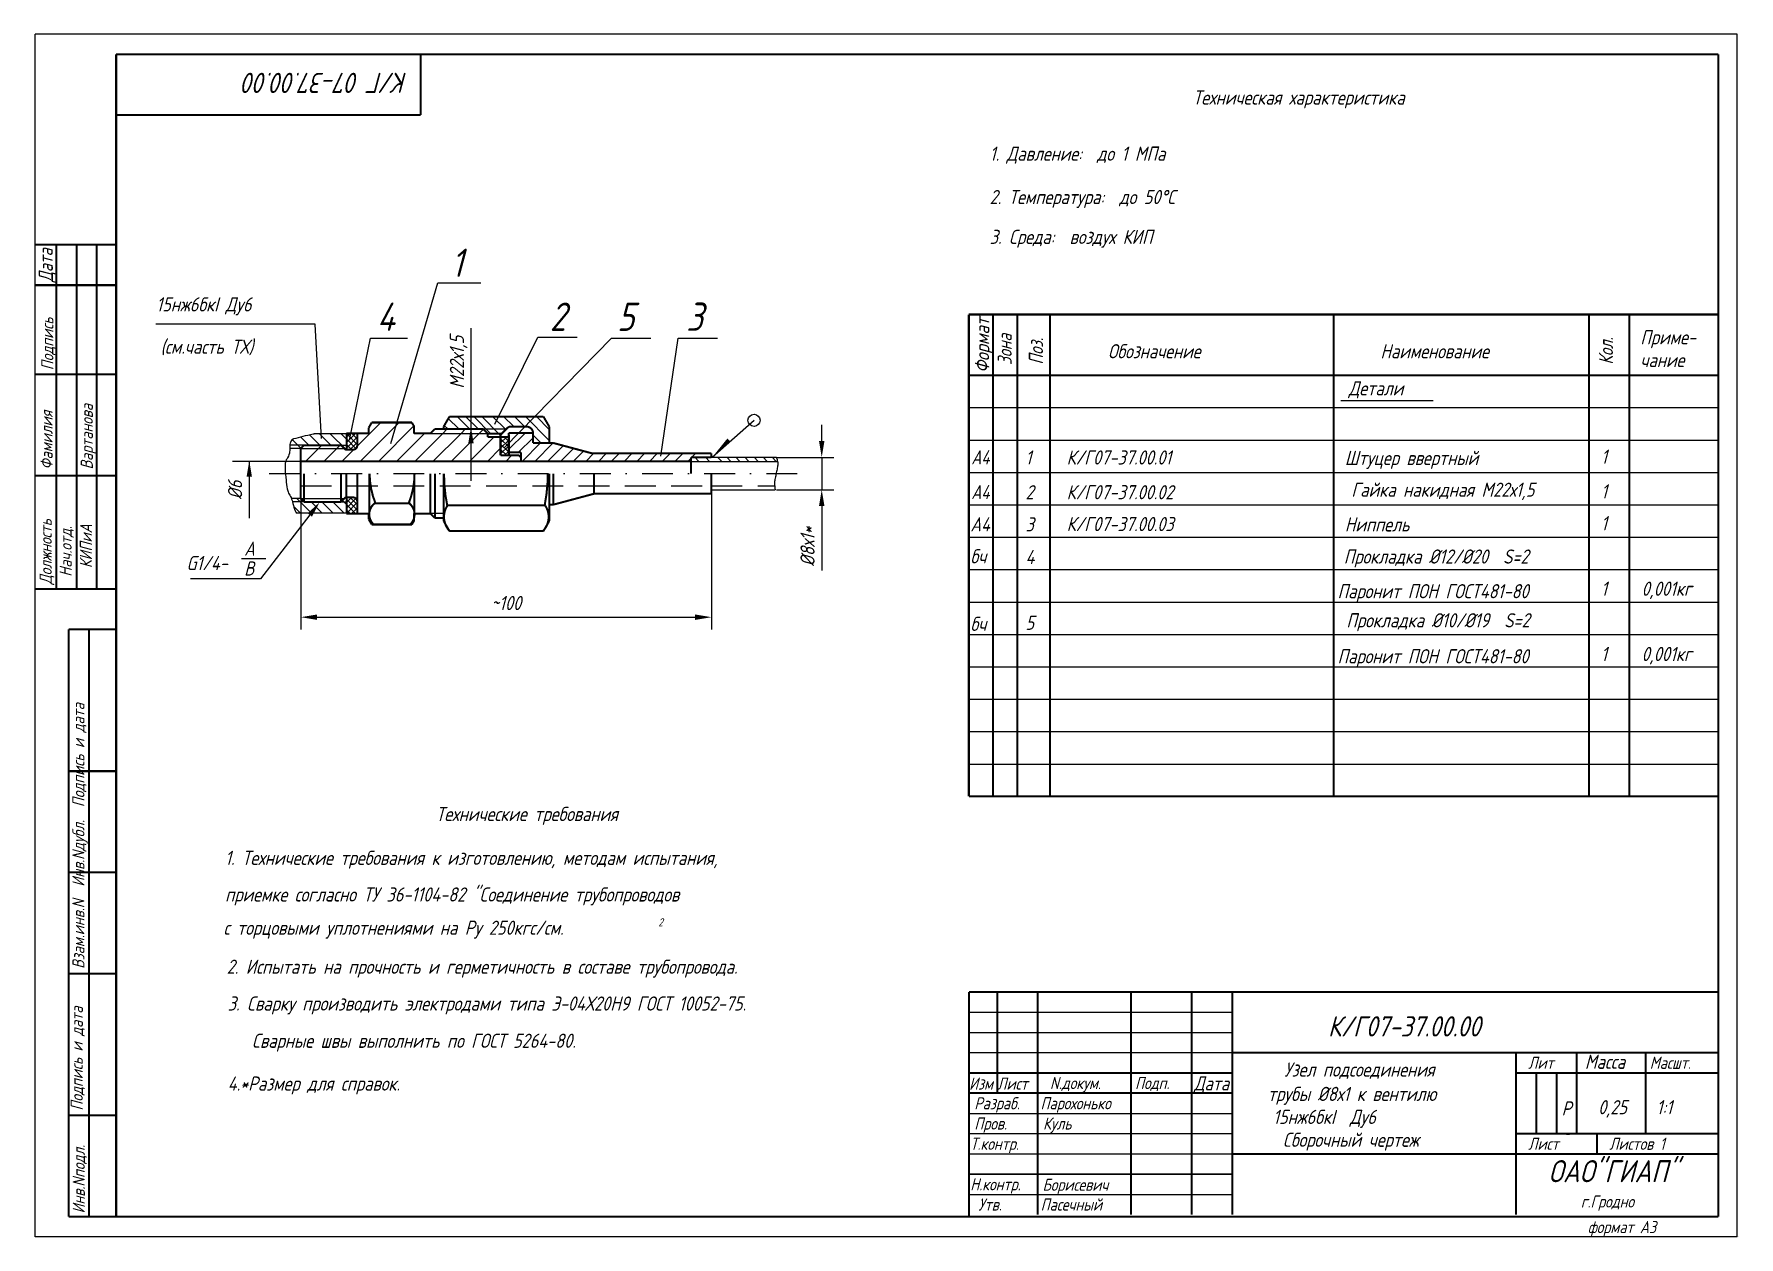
# Model space of a CAD drawing. Extents: x 453 to 1097, y 593 to 1193.
# Drawn here: x 453.2 to 873.9, y 593 to 890 of the extents above; entities that cross this region are included whole.
import ezdxf
from ezdxf.enums import TextEntityAlignment as Align

# ---------------------------------------------------------------- set-up
doc = ezdxf.new("R2010")
doc.units = 0
doc.header["$LTSCALE"] = 0.6
doc.header["$MEASUREMENT"] = 0
doc.linetypes.add('DASHDOT', pattern=[25.4, 12.7, -6.35, 0, -6.35])
doc.linetypes.add('DASHED', pattern=[19.05, 12.7, -6.35])
doc.layers.get('0').update_dxf_attribs({"linetype": 'CONTINUOUS'})
doc.layers.get('DEFPOINTS').update_dxf_attribs({"linetype": 'CONTINUOUS'})
doc.styles.add('ROMANC', font='romanc', dxfattribs={"width": 0.8, "oblique": 15, "height": 3.5})
doc.dimstyles.get("Standard").update_dxf_attribs({"dimtxt": 0.18, "dimasz": 0.18, "dimexe": 0.18, "dimexo": 0.0625, "dimgap": 0.09, "dimtad": 0, "dimtih": 1, "dimtoh": 1, "dimdec": 4, "dimzin": 0, "dimdsep": 46, "dimtxsty": 'Standard', "dimcen": 0.09, "dimadec": 0, "dimazin": 0, "dimtfac": 1, "dimtdec": 4, "dimtofl": 0, "dimtmove": 0, "dimatfit": 3, "dimfxl": 0, "dimtolj": 1, "dimtzin": 0, "dimarcsym": 0})

# ---------------------------------------------------------------- blocks, each defined once
blk = doc.blocks.new('*X9')
at = {"color": 0}
for p, q in [((530.38, 813.25), (532.55, 815.42)), ((530.38, 814.6), (531.2, 815.42)), ((532.98, 812.71), (530.38, 815.32)), ((530.38, 811.91), (532.98, 814.51)), ((532.66, 811.69), (530.38, 813.97)), ((531.57, 811.42), (530.38, 812.62)), ((531.24, 811.42), (532.98, 813.16)), ((532.98, 814.06), (531.61, 815.42)), ((532.98, 815.41), (532.96, 815.42)), ((530.38, 798.44), (531.56, 799.62)), ((530.38, 797.09), (532.65, 799.36)), ((532.98, 797.89), (531.25, 799.62)), ((532.98, 796.55), (530.38, 799.15)), ((530.38, 795.74), (532.98, 798.35)), ((532.56, 795.62), (530.38, 797.8)), ((531.21, 795.62), (530.38, 796.46)), ((531.6, 795.62), (532.98, 797)), ((532.95, 795.62), (532.98, 795.65))]:
    blk.add_line(p, q, dxfattribs=at)
blk = doc.blocks.new('*D8')
at = {"color": 0, "linetype": 'ByBlock'}
for p, q in [((621.58, 813.52), (621.58, 817.52)), ((610.38, 809.52), (624.58, 809.52)), ((621.58, 809.52), (621.58, 801.54)), ((610.38, 801.54), (624.58, 801.54)), ((621.58, 797.54), (621.58, 793.54)), ((621.58, 793.54), (621.58, 781.58))]:
    blk.add_line(p, q, dxfattribs=at)
for points in [[(620.91, 813.52), (622.24, 813.52), (621.58, 809.52)], [(620.91, 797.54), (622.24, 797.54), (621.58, 801.54)]]:
    blk.add_solid(points, dxfattribs=at)
at = {"layer": 'DEFPOINTS', "color": 0, "linetype": 'ByBlock'}
for p in [(610.38, 809.52), (610.38, 801.54), (621.58, 801.54)]:
    blk.add_point(p, dxfattribs=at)
at = {"color": 0, "linetype": 'ByBlock', "style": 'ROMANC', "oblique": 15, "width": 0.8}
blk.add_text('%%C8х1*', height=3.5, rotation=90, dxfattribs=at).set_placement((618.08, 787.51), align=Align.MIDDLE_CENTER)
blk = doc.blocks.new('*X7')
at = {"color": 0}
for p, q in [((542.34, 813.1), (543.77, 814.52)), ((542.34, 814.45), (542.42, 814.52)), ((544.34, 812.12), (542.34, 814.12)), ((542.34, 811.75), (544.34, 813.75)), ((544.34, 810.78), (542.34, 812.78)), ((542.34, 810.4), (544.34, 812.4)), ((544.34, 813.47), (543.29, 814.52)), ((543.75, 810.02), (542.34, 811.43)), ((542.4, 810.02), (542.34, 810.08)), ((543.31, 810.02), (544.34, 811.06))]:
    blk.add_line(p, q, dxfattribs=at)

msp = doc.modelspace()

# ---------------------------------------------------------------- linework, layer by layer
for p, q in [((873.4934, 889.97738), (453.4934, 889.97738)), ((453.4934, 592.97738), (453.4934, 889.97738)), ((873.4934, 592.97738), (873.4934, 889.97738)), ((873.4934, 592.97738), (873.4934, 889.97738)), ((541.23357, 788.88659), (552.86439, 828.54147)), ((552.86439, 828.54147), (563.46897, 828.54147)), ((522.60226, 818.33849), (483.25127, 818.33849)), ((524.17211, 790.10019), (522.60226, 818.33849)), ((531.08558, 789.68339), (536.2464, 814.86336)), ((536.2464, 814.86336), (545.35374, 814.86336)), ((566.90777, 793.62724), (577.533, 815.16674)), ((569.33639, 787.86315), (595.74767, 814.86336)), ((577.533, 815.16674), (587.24749, 815.16674)), ((595.74767, 814.86336), (605.46216, 814.86336)), ((607.89079, 785.73954), (612.14088, 814.86336)), ((612.14088, 814.86336), (621.85537, 814.86336)), ((775.69, 799.5019), (798.46, 799.5019)), ((683.89799, 797.73596), (868.79799, 797.73596)), ((530.37606, 791.26048), (522.38593, 791.26048)), ((530.37606, 788.36963), (530.37606, 790.96963)), ((535.97902, 791.36963), (532.97902, 791.36963)), ((532.97902, 788.36963), (532.97902, 790.96963)), ((558.39127, 791.3082), (551.03849, 791.3082)), ((565.15849, 791.3082), (554.29727, 791.3082)), ((564.05849, 792.46963), (569.79349, 792.46963)), ((568.14376, 790.96963), (568.14376, 785.96963)), ((620.59731, 785.51037), (630.8896, 794.61037)), ((519.03849, 787.66963), (516.33841, 787.66963)), ((519.83849, 788.46963), (516.33875, 788.46963)), ((528.9695, 788.46963), (530.26517, 788.46963)), ((683.89799, 789.73596), (868.79799, 789.73596)), ((573.38985, 785.46963), (573.38985, 784.46963)), ((683.89799, 781.73596), (868.79799, 781.73596)), ((519.03849, 775.26963), (516.7628, 775.26963)), ((519.83849, 774.46963), (517.03175, 774.46963)), ((528.9695, 774.46963), (530.26517, 774.46963)), ((521.28124, 771.24154), (509.1075, 755.44451)), ((530.37606, 771.68778), (517.99273, 771.68778)), ((554.29727, 771.63105), (551.03849, 771.63105)), ((551.03849, 771.56963), (552.13849, 770.46963)), ((683.89799, 773.73596), (868.79799, 773.73596)), ((683.89799, 765.73596), (868.79799, 765.73596)), ((504.41254, 760.50632), (510.39329, 760.50632)), ((683.89799, 757.73596), (773.61919, 757.73596)), ((773.89799, 757.73596), (868.79799, 757.73596)), ((509.1075, 755.44451), (491.87444, 755.44451)), ((683.89799, 749.73596), (773.74611, 749.73596)), ((773.89799, 749.73596), (868.79799, 749.73596)), ((683.89799, 741.73596), (868.79799, 741.73596)), ((683.89799, 733.73596), (868.79799, 733.73596)), ((683.89799, 725.73596), (774.08821, 725.73596)), ((773.89799, 725.73596), (868.79799, 725.73596)), ((683.89799, 717.73596), (868.79799, 717.73596)), ((683.89799, 709.73596), (868.79799, 709.73596)), ((683.9184, 648.47738), (748.9184, 648.47738)), ((683.9184, 643.47738), (748.9184, 643.47738)), ((683.9184, 638.47738), (748.9184, 638.47738)), ((683.9184, 623.47738), (748.9184, 623.47738)), ((683.9184, 618.47738), (748.9184, 618.47738)), ((831.344, 618.33878), (832.13, 618.33878)), ((683.9184, 613.47738), (868.9184, 613.47738)), ((683.9184, 608.47738), (748.9184, 608.47738)), ((748.9184, 608.47738), (683.9184, 608.47738)), ((683.9184, 608.47738), (748.9184, 608.47738)), ((683.9184, 603.47738), (748.9184, 603.47738)), ((873.4934, 592.97738), (453.4934, 592.97738)), ((873.9184, 592.97738), (873.9184, 592.97738))]:
    msp.add_line(p, q)
at = {"color": 0, "linetype": 'ByBlock'}
for p, q in [((561.07438, 800.46963), (561.07438, 817.37412)), ((561.07438, 792.46963), (561.07438, 800.46963)), ((552.13849, 792.46963), (564.07438, 792.46963)), ((552.13849, 792.46963), (564.68378, 792.46963)), ((561.07438, 779.65657), (561.07438, 792.46963)), ((519.03849, 784.46963), (502.23609, 784.46963)), ((506.34109, 784.46963), (506.34109, 778.46963)), ((506.34109, 784.46963), (506.34109, 770.46963)), ((519.03849, 781.46963), (519.03849, 742.99766)), ((620.36627, 781.46963), (620.36627, 742.99766)), ((523.03849, 745.99766), (616.36627, 745.99766))]:
    msp.add_line(p, q, dxfattribs=at)
at = {"color": 0}
for p, q in [((560.70877, 792.46963), (557.63599, 795.54241)), ((562.80177, 792.46963), (559.72899, 795.54241)), ((565.9512, 791.3082), (561.71699, 795.54241)), ((568.20499, 791.04241), (563.70499, 795.54241)), ((569.63267, 792.30881), (566.39907, 795.54241)), ((571.59315, 793.04241), (569.09315, 795.54241)), ((574.28722, 793.04241), (571.78722, 795.54241)), ((580.36627, 789.65744), (574.4813, 795.54241)), ((580.36627, 792.35152), (577.17538, 795.54241)), ((523.73764, 788.46963), (521.21802, 790.98924)), ((526.43171, 788.46963), (523.64086, 791.26048)), ((530.2229, 787.37252), (526.33494, 791.26048)), ((530.37606, 789.91344), (529.02902, 791.26048)), ((532.96756, 788.21862), (538.80176, 794.05283)), ((533.70869, 784.46963), (543.29189, 794.05283)), ((538.19882, 784.46963), (546.94462, 793.21543)), ((542.68894, 784.46963), (549.58894, 791.36963)), ((547.17907, 784.46963), (554.01765, 791.3082)), ((551.6692, 784.46963), (558.50778, 791.3082)), ((554.01765, 791.3082), (555.17907, 792.46963)), ((555.32062, 792.46963), (554.46219, 793.32806)), ((558.0147, 792.46963), (555.44829, 795.03603)), ((556.15933, 784.46963), (562.99791, 791.3082)), ((558.50778, 791.3082), (559.6692, 792.46963)), ((562.99791, 791.3082), (564.10891, 792.41921)), ((570.38651, 787.47149), (574.38465, 791.46963)), ((578.31695, 789.01268), (576.36627, 790.96336)), ((519.09399, 787.72512), (516.92354, 789.89557)), ((521.04356, 788.46963), (519.04795, 790.46523)), ((520.2383, 784.46963), (523.4383, 787.66963)), ((523.4383, 787.66963), (524.2383, 788.46963)), ((524.72843, 784.46963), (527.92843, 787.66963)), ((527.92843, 787.66963), (528.72843, 788.46963)), ((529.21856, 784.46963), (532.13003, 787.38109)), ((560.64946, 784.46963), (566.64946, 790.46963)), ((565.13958, 784.46963), (568.36627, 787.69631)), ((572.72774, 786.66963), (576.36627, 790.30816)), ((573.67083, 784.46963), (578.21388, 789.01268)), ((576.81392, 784.46963), (581.35697, 789.01268)), ((579.95701, 784.46963), (583.83781, 788.35043)), ((583.1001, 784.46963), (586.31669, 787.68622)), ((586.24319, 784.46963), (588.79556, 787.02201)), ((569.62971, 784.46963), (571.12971, 785.96963)), ((589.38628, 784.46963), (591.38628, 786.46963)), ((592.52937, 784.46963), (594.52937, 786.46963)), ((595.67246, 784.46963), (597.67246, 786.46963)), ((598.81555, 784.46963), (600.81555, 786.46963)), ((601.95864, 784.46963), (603.95864, 786.46963)), ((605.10172, 784.46963), (607.10172, 786.46963)), ((608.24481, 784.46963), (610.24481, 786.46963)), ((611.3879, 784.46963), (613.3879, 786.46963)), ((614.53099, 784.46963), (616.53099, 786.46963)), ((617.29005, 784.46963), (616.29005, 785.46963)), ((619.87772, 784.46963), (618.87772, 785.46963)), ((622.9084, 784.46963), (621.9084, 785.46963)), ((625.15347, 784.46963), (624.15347, 785.46963)), ((627.39853, 784.46963), (626.39853, 785.46963)), ((629.64359, 784.46963), (628.64359, 785.46963)), ((631.88866, 784.46963), (630.88866, 785.46963)), ((634.13372, 784.46963), (633.13372, 785.46963)), ((636.37879, 784.46963), (635.37879, 785.46963)), ((521.66095, 771.68778), (518.0791, 775.26963)), ((524.35503, 771.68778), (521.57318, 774.46963)), ((527.0491, 771.68778), (524.26725, 774.46963)), ((529.74318, 771.68778), (526.96133, 774.46963)), ((530.37606, 773.74898), (529.31245, 774.81258)), ((518.96687, 771.68778), (517.29671, 773.35794))]:
    msp.add_line(p, q, dxfattribs=at)
at = {"linetype": 'Continuous'}
for p, q in [((547.03849, 791.36963), (551.03849, 791.36963)), ((519.03849, 787.66963), (529.7695, 787.66963)), ((528.11542, 787.66963), (529.7695, 787.66963)), ((615.36627, 784.46963), (636.68198, 784.46963)), ((620.36627, 785.46963), (636.40632, 785.46963)), ((519.03849, 775.26963), (527.02494, 775.26963)), ((527.02494, 775.26963), (529.7695, 775.26963)), ((620.36627, 777.46963), (636.09589, 777.46963))]:
    msp.add_line(p, q, dxfattribs=at)
at = {"linetype": 'DASHDOT'}
msp.add_line((511.22073, 781.46963), (641.70675, 781.46963), dxfattribs=at)
at = {"linetype": 'DASHED'}
for p, q in [((519.03849, 778.46963), (620.36627, 778.46963)), ((620.36627, 778.46963), (635.99635, 778.46963))]:
    msp.add_line(p, q, dxfattribs=at)
at = {"const_width": 0.5}
for points in [[(868.8154, 884.97738), (473.4934, 884.97738)], [(473.4934, 597.97738), (473.4934, 884.97738)], [(548.6104, 869.99338), (548.6104, 884.99338)], [(868.8154, 597.97738), (868.8154, 884.97738)], [(548.6104, 869.99338), (473.3004, 869.99338)], [(473.6134, 837.97738), (453.4934, 837.97738)], [(458.7134, 752.97738), (458.7134, 837.97738)], [(463.7134, 752.97738), (463.7134, 837.97738)], [(468.7134, 752.97738), (468.7134, 837.97738)], [(473.6134, 827.97738), (453.4934, 827.97738)], [(683.84799, 820.73596), (868.79799, 820.73596)], [(683.84799, 820.73596), (868.79799, 820.73596)], [(683.89799, 701.73596), (683.89799, 820.73596)], [(689.89799, 701.73596), (689.89799, 820.73596)], [(695.89799, 701.73596), (695.89799, 820.73596)], [(703.89799, 701.73596), (703.89799, 820.73596)], [(773.89799, 701.73596), (773.89799, 820.73596)], [(836.89799, 701.73596), (836.89799, 820.73596)], [(846.89799, 701.73596), (846.89799, 820.73596)], [(473.6134, 805.97738), (453.4934, 805.97738)], [(683.89799, 805.73596), (868.79799, 805.73596)], [(554.29727, 793.04241), (555.74065, 795.54241)], [(558.39127, 795.54241), (555.74065, 795.54241)], [(578.92289, 795.54241), (558.39127, 795.54241)], [(580.36627, 793.04241), (578.92289, 795.54241)], [(535.97902, 791.36963), (530.26517, 791.36963)], [(530.37606, 791.36963), (530.37606, 787.36963)], [(532.97902, 791.36963), (532.97902, 788.36963)], [(535.83598, 792.80507), (536.55637, 794.05283)], [(535.83598, 791.33966), (535.83598, 792.80507)], [(547.03849, 793.05283), (546.46114, 794.05283)], [(546.99093, 791.30109), (546.99093, 793.1352)], [(551.03849, 791.36963), (552.13849, 792.46963)], [(554.29727, 793.04241), (554.29727, 792.46963)], [(565.15849, 791.36963), (564.05849, 792.46963)], [(568.63206, 791.3082), (565.12124, 791.3082)], [(565.15849, 791.36963), (565.15849, 790.46963)], [(570.07338, 792.74952), (568.36627, 791.04241)], [(568.36627, 791.3082), (568.36627, 785.96963)], [(570.36627, 791.46963), (576.36604, 791.46963)], [(570.36627, 791.46963), (570.36627, 785.96963)], [(570.38651, 791.04241), (570.38651, 785.96963)], [(574.76627, 793.04241), (570.78048, 793.04241)], [(576.36627, 791.44241), (576.36627, 789.01268)], [(580.36627, 793.04241), (580.36627, 789.01268)], [(519.83849, 788.46963), (519.03849, 787.66963)], [(519.03849, 787.66963), (519.03849, 787.36963)], [(519.03849, 787.36963), (519.03849, 775.56963)], [(529.92306, 787.51607), (528.9695, 788.46963)], [(532.97902, 788.36963), (532.97902, 788.46963)], [(573.36627, 786.66963), (573.36627, 784.46963)], [(576.36627, 790.54241), (576.36627, 789.01268)], [(581.36627, 789.01268), (576.36627, 789.01268)], [(581.36627, 789.01268), (590.85707, 786.46963)], [(620.36627, 786.46963), (620.36627, 785.46963)], [(572.88985, 785.96963), (573.38985, 785.46963)], [(615.36627, 785.46963), (615.36627, 781.46963)], [(473.6134, 780.97738), (453.4934, 780.97738)], [(519.83849, 774.46963), (519.83849, 781.46963)], [(528.9695, 774.46963), (528.9695, 781.46963)], [(530.27661, 775.56963), (530.27661, 781.46963)], [(532.97902, 774.56963), (532.97902, 781.46963)], [(535.97902, 781.46963), (535.97902, 771.56963)], [(547.03849, 781.46963), (547.03849, 771.56963)], [(551.03849, 781.46963), (551.03849, 771.56963)], [(552.13849, 770.46963), (552.13849, 781.46963)], [(554.29727, 770.46963), (554.29727, 781.46963)], [(580.36627, 781.46963), (580.36627, 769.75506)], [(581.36627, 773.78479), (581.36627, 781.46963)], [(591.3862, 776.46963), (591.3862, 781.46963)], [(620.36627, 781.46963), (620.36627, 776.46963)], [(519.03849, 775.26963), (519.03849, 775.56963)], [(519.83849, 774.46963), (519.03849, 775.26963)], [(529.92306, 775.42318), (528.9695, 774.46963)], [(530.37606, 775.62545), (530.37606, 771.62545)], [(532.97902, 774.46963), (532.97902, 774.56963)], [(532.97902, 774.56963), (532.97902, 771.56963)], [(581.36627, 773.78479), (591.3862, 776.46963)], [(535.97902, 771.56963), (530.26517, 771.56963)], [(535.83598, 771.59959), (535.83598, 770.13418)], [(535.83598, 770.13418), (536.55637, 768.88643)], [(547.03849, 769.88643), (546.46114, 768.88643)], [(546.99093, 771.63817), (546.99093, 769.80405)], [(551.03849, 771.56963), (552.13849, 770.46963)], [(554.29727, 770.46963), (554.29727, 769.75506)], [(554.29727, 769.75506), (555.74065, 767.25506)], [(579.3511, 773.63159), (555.05042, 773.63159)], [(580.36627, 769.75506), (578.92289, 767.25506)], [(581.36627, 773.78479), (580.36627, 773.78479)], [(558.39127, 767.25506), (555.74065, 767.25506)], [(578.92289, 767.25506), (558.39127, 767.25506)], [(473.6134, 752.97738), (453.4934, 752.97738)], [(473.7734, 742.97738), (461.7734, 742.97738)], [(461.7734, 597.97738), (461.7734, 742.97738)], [(466.7734, 597.97738), (466.7734, 742.97738)], [(473.7734, 707.97738), (461.7734, 707.97738)], [(683.89799, 701.73596), (868.79799, 701.73596)], [(473.7734, 682.97738), (461.7734, 682.97738)], [(473.7734, 657.97738), (461.7734, 657.97738)], [(683.9184, 653.47738), (868.9184, 653.47738)], [(683.9184, 653.47738), (683.9184, 597.97738)], [(683.9184, 598.47738), (683.9184, 653.47738)], [(690.9184, 628.47738), (690.9184, 653.47738)], [(700.9184, 598.47738), (700.9184, 653.47738)], [(723.9184, 598.47738), (723.9184, 653.47738)], [(738.9184, 598.47738), (738.9184, 653.47738)], [(748.9184, 598.47738), (748.9184, 653.47738)], [(748.9184, 638.47738), (868.9184, 638.47738)], [(818.9184, 598.47738), (818.9184, 638.47738)], [(833.9184, 618.47738), (833.9184, 638.47738)], [(850.9184, 618.47738), (850.9184, 638.47738)], [(683.9184, 633.47738), (748.9184, 633.47738)], [(683.9184, 633.47738), (748.9184, 633.47738)], [(818.9184, 633.47738), (868.9184, 633.47738)], [(818.9184, 633.47738), (868.9184, 633.47738)], [(823.9184, 618.47738), (823.9184, 633.47738)], [(828.9184, 618.47738), (828.9184, 633.47738)], [(683.9184, 628.47738), (748.9184, 628.47738)], [(683.9184, 628.47738), (748.9184, 628.47738)], [(473.7734, 622.97738), (461.7734, 622.97738)], [(818.9184, 618.47738), (868.9184, 618.47738)], [(818.9184, 618.47738), (868.9184, 618.47738)], [(838.9184, 613.47738), (838.9184, 618.47738)], [(748.9184, 613.47738), (868.9184, 613.47738)], [(818.9184, 613.47738), (868.9184, 613.47738)], [(868.8154, 597.97738), (461.7734, 597.97738)]]:
    msp.add_lwpolyline(points, dxfattribs=at)
for points, format in [([(522.38593, 791.26048, 0.000334962), (522.08238, 791.19069, 0.003421233), (519.53525, 790.5849, 0.001121234), (517.23605, 790.01596, 0.014516751), (517.05989, 789.96648, 0.183828351), (516.81541, 789.77419, 0.060456428), (516.44105, 788.93577, 0.099618163), (516.32719, 787.80791, -0.08346583), (516.23477, 786.46208, -0.094584124), (515.60121, 785.05744, 0.12873518), (515.20336, 783.98838, 0.037567207), (515.17034, 782.67347, 0.017515005), (515.40965, 779.86556, 0.008176468), (515.71279, 777.65687, 0.037738419), (515.82221, 777.18573, 0.058660929), (516.06067, 776.65292, -0.02707966), (516.64733, 775.5366, -0.05743466), (517.12732, 774.0634, 0.046624272), (517.67873, 772.23834, 0.065961184), (517.99273, 771.68778, 0.082265747)], "xyb"), ([(620.59731, 785.51037, 0, 1, 0), (624.67758, 789.77199, 1, 1, 0)], "xyseb"), ([(636.40632, 785.46963, -0.015145622), (636.53852, 785.12692, -0.030807734), (636.58782, 784.95305, -0.023916741), (636.7631, 783.9124, -0.067635529), (636.75709, 783.53778, -0.00826079), (636.6849, 783.11111, -0.003076405), (636.46514, 781.97015, -0.004678995), (636.31171, 781.23519, 0.002792457), (636.05, 780.0047, 0.05593631), (635.96382, 779.07289, 0.031932904), (636.10004, 777.44283)], "xyb")]:
    msp.add_lwpolyline(points, format=format)
at = {"linetype": 'Continuous', "const_width": 0.5}
for points in [[(536.55637, 794.11963), (546.46114, 794.11963)], [(536.55637, 794.05283), (546.46114, 794.05283)], [(547.03849, 791.36963), (551.03849, 791.36963)], [(552.13849, 792.46963), (564.05849, 792.46963)], [(519.81212, 788.46963), (528.9695, 788.46963)], [(528.11542, 788.46963), (528.9695, 788.46963)], [(530.27661, 787.36963), (531.97902, 787.36963)], [(565.15849, 790.46963), (570.36627, 790.46963)], [(570.36627, 786.66963), (573.36627, 786.66963)], [(590.85707, 786.46963), (620.36627, 786.46963)], [(519.03849, 784.46963), (615.36627, 784.46963)], [(568.36627, 785.96963), (572.88985, 785.96963)], [(615.36627, 785.46963), (620.36627, 785.46963)], [(519.81212, 774.46963), (527.02494, 774.46963)], [(527.02494, 774.46963), (528.9695, 774.46963)], [(530.27661, 775.56963), (531.97902, 775.56963)], [(537.08556, 774.09456), (546.07249, 774.09456)], [(591.3862, 776.46963), (620.36627, 776.46963)], [(547.03849, 771.56963), (551.03849, 771.56963)], [(552.13849, 770.46963), (554.29727, 770.46963)], [(536.55637, 768.89456), (546.46114, 768.89456)], [(536.55637, 768.88643), (546.46114, 768.88643)]]:
    msp.add_lwpolyline(points, dxfattribs=at)
at = {"const_width": 0.5}
for points in [[(570.07338, 792.74952, -0.198912367), (570.78048, 793.04241, -0.198912367)], [(574.76627, 793.04241, -0.414213562), (576.36627, 791.44241, -0.414213562)], [(530.27661, 787.36963, -0.198912367), (529.92306, 787.51607, -0.198912367)], [(532.97902, 788.36963, -0.414213562), (531.97902, 787.36963, -0.414213562)], [(536.03421, 781.46963, 0.095916487), (537.48589, 774.09456, 0.073275802)], [(547.12384, 781.46963, -0.095916487), (545.67215, 774.09456, -0.073275802)], [(554.39282, 781.46963, 0.050318983), (555.19705, 773.49858, 0.045480244)], [(580.0087, 781.46963, -0.048852096), (579.25046, 773.72757, -0.045480244)], [(529.92306, 775.42318, -0.198912367), (530.27661, 775.56963, -0.172250475)], [(531.97902, 775.56963, -0.414213562), (532.97902, 774.56963, -0.414213562)], [(537.26049, 774.09456, 0.458564918), (537.02822, 768.89456, 0.458564918)], [(545.81493, 774.09456, -0.458564918), (546.04719, 768.89456, -0.458564918)], [(555.19705, 773.49858, 0.34533769), (555.79029, 767.25506, 0.399275091)], [(579.31801, 773.63159, -0.354152954), (578.81306, 767.25506, -0.399275091)]]:
    msp.add_lwpolyline(points, format="xyb", dxfattribs=at)
msp.add_circle((630.8896, 794.61037), 1.5)
at = {"color": 0, "linetype": 'ByBlock'}
for points in [[(561.708, 788.92669), (560.37467, 788.92669), (561.04133, 792.92669)], [(505.67442, 780.67995), (507.00776, 780.67995), (506.34109, 784.67995)], [(523.03849, 746.66432), (523.03849, 745.33099), (519.03849, 745.99766)], [(616.36627, 746.66432), (616.36627, 745.33099), (620.36627, 745.99766)]]:
    msp.add_solid(points, dxfattribs=at)
msp.add_solid([(520.75318, 771.64848), (521.8093, 770.8346), (523.72287, 774.40988)])
at = {"layer": 'DEFPOINTS', "color": 0, "linetype": 'ByBlock'}
for p in [(555.74065, 795.54241), (578.92289, 795.54241), (578.92289, 795.54241), (552.13849, 792.46963), (552.13849, 792.46963), (554.29727, 793.04241), (554.29727, 793.04241), (561.07438, 792.46963), (561.68378, 792.46963), (574.76627, 793.04241), (580.36627, 793.04241), (580.36627, 793.04241), (580.36627, 793.04241), (580.36627, 793.04241), (580.36627, 793.04241), (528.9695, 788.46963), (580.36627, 789.04241), (519.03849, 784.46963), (506.34109, 778.46963), (519.03849, 781.46963), (519.83849, 778.46963), (554.29727, 781.4024), (620.36627, 781.46963), (528.9695, 774.46963), (552.13849, 770.46963), (552.13849, 770.46963), (554.29727, 770.48926), (554.37915, 770.57114), (580.36627, 773.75506), (580.36627, 769.75506), (620.36627, 745.99766)]:
    msp.add_point(p, dxfattribs=at)

# ---------------------------------------------------------------- block references
for name, p in [('*X9', (0, -24.05485)), ('*X7', (26.02279, -24.05485))]:
    msp.add_blockref(name, p)

# ---------------------------------------------------------------- texts
at = {"style": 'ROMANC', "oblique": 15}
for s, height, rotation, width, p in [('К/Г 07-37.00.00', 5, 180, 0.8, (545.4404, 880.42138)), ('Подпись', 3, 90, 0.8, (458.0134, 806.97738)), ('Зона', 3.5, 90, 0.75, (694.48799, 808.24596)), ('Поз.', 3.5, 90, 0.75, (702.21799, 808.36596)), ('Кол.', 3.5, 90, 0.75, (842.85799, 808.36596)), ('Фамилия', 3, 90, 0.8, (457.8134, 782.47738)), ('Вартанова', 3, 90, 0.8, (467.7404, 782.47738)), ('Должность', 3, 90, 0.8, (457.6134, 754.07738)), ('Нач.отд.', 3, 90, 0.8, (462.5334, 755.98038)), ('КИПиА', 3, 90, 0.8, (467.5304, 758.11938)), ('Взам.инв.N  Инв.Nдубл.  Подпись и дата', 3, 90, 0.8, (465.6734, 659.17738)), ('Подпись и дата', 3, 90, 0.8, (465.2734, 624.17738)), ('Инв.Nподл.', 3, 90, 0.8, (465.7734, 598.77738))]:
    msp.add_text(s, height=height, rotation=rotation, dxfattribs=dict(at, width=width)).set_placement(p)
at = {"style": 'ROMANC', "oblique": 15, "width": 0.8}
for s, height, p in [('Техническая характеристика', 3.5, (739.19358, 872.56209)), ('1. Давление:  до 1 МПа', 3.5, (689.03508, 858.70141)), ('2. Температура:  до 50%%DС', 3.5, (689.03508, 847.99841)), ('3. Среда:  воздух КИП', 3.5, (689.03508, 838.15541)), ('1', 7, (556.14597, 830.01568)), ('  15нж6бкІ Ду6', 3.5, (479.67872, 821.48746)), ('4', 7, (537.81952, 816.68344)), ('2', 7, (580.48232, 816.68344)), ('5', 7, (597.09836, 816.68344)), ('3', 7, (614.16348, 816.68344)), ('Приме-  ', 3.5, (849.58799, 813.36596)), ('  (см.часть ТХ)', 3.5, (480.72529, 811.02883)), ('Обозначение  ', 3.5, (718.24799, 809.91596)), ('Наименование  ', 3.5, (785.46799, 809.91596)), ('чание  ', 3.5, (849.58799, 807.73596)), ('Детали', 3.5, (777.617, 800.7739)), ('1   ', 3.5, (697.87799, 783.68394)), ('К/Г07-37.00.01', 3.5, (708.02799, 783.68394)), ('Штуцер ввертный', 3.5, (776.6821, 783.56376)), ('1', 3.5, (839.90799, 783.86512)), ('2   ', 3.5, (697.87799, 775.10494)), ('К/Г07-37.00.02', 3.5, (708.02799, 775.10494)), ('Гайка накидная М22х1,5', 3.5, (778.2821, 775.7249)), ('1', 3.5, (839.90799, 775.30912)), ('А4   ', 3.5, (684.28404, 767.17806)), ('3   ', 3.5, (697.87799, 767.17806)), ('К/Г07-37.00.03', 3.5, (708.02799, 767.24194)), ('Ниппель', 3.5, (776.6821, 767.15403)), ('1', 3.5, (839.90799, 767.44613)), ('А', 3.5, (505.07706, 761.1704)), ('бч   ', 3.5, (684.28404, 759.28705)), ('4   ', 3.5, (697.87799, 759.12738)), ('Прокладка %%C12/%%C20  S=2', 3.5, (776.42454, 759.22716)), ('В', 3.5, (505.07706, 756.2731)), ('Паронит ПОН ГОСТ481-80', 3.5, (774.88556, 750.66475)), ('1', 3.5, (839.90799, 751.2822)), ('0,001кг', 3.5, (849.90483, 751.2822)), ('бч   ', 3.5, (684.28404, 742.5949)), ('5   ', 3.5, (697.87799, 742.87547)), ('Прокладка %%C10/%%C19  S=2', 3.5, (777.06618, 743.48221)), ('Паронит ПОН ГОСТ481-80', 3.5, (774.88556, 734.60313)), ('1', 3.5, (839.90799, 735.16374)), ('0,001кг', 3.5, (849.90483, 735.16374)), ('Технические требования', 3.5, (552.41448, 695.65685)), ('1. Технические требования к изготовлению, методам испытания, ', 3.5, (500.38098, 684.83026)), ('приемке согласно ТУ 36-1104-82 "Соединение трубопроводов', 3.5, (500.38098, 675.78126)), ('с торцовыми уплотнениями на Ру 250кгс/см.', 3.5, (499.99949, 667.57185)), ('2   ', 2, (607.2882, 669.66857)), ('2. Испытать на прочность и герметичность в составе трубопровода.', 3.5, (500.77522, 657.9495)), ('3. Сварку производить электродами типа Э-04Х20Н9 ГОСТ 10052-75.', 3.5, (501.01924, 648.85981)), (' Сварные швы выполнить по ГОСТ 5264-80.', 3.5, (505.15892, 639.66672)), ('Узел подсоединения ', 3.5, (761.75479, 632.55754)), ('Лит', 3, (821.9184, 634.47738)), ('Лит', 3, (821.9184, 634.47738)), ('Масса', 3.5, (835.9184, 634.47738)), ('Масшт.', 3, (851.9184, 634.47738)), ('4.*Размер для справок.', 3.5, (501.01924, 629.09466)), ('Изм', 3, (683.9684, 629.33738)), ('Лист', 3, (690.8984, 629.33738)), ('N.докум.', 3, (703.9184, 629.47738)), ('Подп.', 3, (724.9184, 629.47738)), ('Разраб.', 3, (685.2484, 624.47738)), ('Парохонько', 3, (701.5884, 624.47738)), ('трубы %%C8х1 к вентилю ', 3.5, (757.64961, 626.54143)), ('  15нж6бкІ  Ду6 ', 3.5, (755.26134, 620.86569)), ('Р', 3.5, (830.1664, 622.94738)), ('0,25', 3.5, (839.1864, 623.25738)), ('1:1', 3.5, (853.5784, 623.25738)), ('Пров.', 3, (685.2484, 619.47738)), ('Куль', 3, (702.2184, 619.47738)), (' Сборочный чертеж ', 3.5, (759.54015, 615.21535)), ('Т.контр.', 3, (684.2484, 614.47738)), ('Лист ', 3, (821.9184, 614.47738)), ('Листов 1', 3, (841.9184, 614.47738)), ('Н.контр.', 3, (684.2484, 604.47738)), ('Борисевич', 3, (702.0784, 604.36738)), ('Утв.', 3, (686.2484, 599.47738)), ('Пасечный', 3, (701.6184, 599.47738)), ('г.Гродно', 3, (834.9184, 600.22738)), ('формат А3', 3, (836.6284, 593.90738))]:
    msp.add_text(s, height=height, dxfattribs=at).set_placement(p)
at = {"style": 'ROMANC', "oblique": 15}
for s, rotation, width, p, p2 in [('Дата', 90.7556559, 0.909897, (457.9164, 828.71238), (457.8064, 837.05238)), ('Формат', 90, 0.748183, (688.9384, 806.31462), (688.9384, 819.90661))]:
    msp.add_text(s, height=3.5, rotation=rotation, dxfattribs=dict(at, width=width)).set_placement(p, p2, align=Align.FIT)
at = {"color": 0, "linetype": 'ByBlock', "style": 'ROMANC', "oblique": 15, "width": 0.8}
for s, p in [('М22х1,5', (557.57438, 808.97187)), ('%%C6', (502.84109, 777.40362))]:
    msp.add_text(s, height=3.5, rotation=90, dxfattribs=at).set_placement(p, align=Align.MIDDLE_CENTER)
at = {"style": 'ROMANC', "oblique": 15}
for s, width, p, p2 in [('А4', 0.753333, (684.49799, 783.73594), (689.01799, 783.73594)), ('А4', 0.753333, (684.49799, 775.15694), (689.01799, 775.15694)), ('Дата', 0.942545, (739.4584, 629.13738), (748.0984, 629.13738))]:
    msp.add_text(s, height=3.5, dxfattribs=dict(at, width=width)).set_placement(p, p2, align=Align.FIT)
at = {"color": 0, "linetype": 'ByBlock', "style": 'ROMANC', "oblique": 15, "width": 0.8}
for s, height, p in [('G1/4-', 3.5, (495.94104, 759.37704)), ('~100', 3.5, (569.70238, 749.49766)), ('К/Г07-37.00.00', 5, (791.3484, 644.96738))]:
    msp.add_text(s, height=height, dxfattribs=at).set_placement(p, align=Align.MIDDLE_CENTER)
at = {"style": 'ROMANC', "oblique": 15, "width": 0.8}
msp.add_text('ОАО"ГИАП"', height=5.454545, dxfattribs=at).set_placement((826.9184, 606.47738), (858.9184, 606.47738), align=Align.ALIGNED)

# ---------------------------------------------------------------- dimensions: what is measured, and where the dimension line sits
dim = msp.add_linear_dim(base=(647.5989, 777.48979), p1=(636.40632, 785.46963), p2=(636.40632, 777.48979), angle=90, text='%%C8е1*', dimstyle='Standard')
dim.commit()
dim.dimension.update_dxf_attribs({"geometry": '*D8', "text_midpoint": (644.0989, 763.45769), "insert": (26.02279, -24.05485)})

doc.saveas('drawing.dxf')
